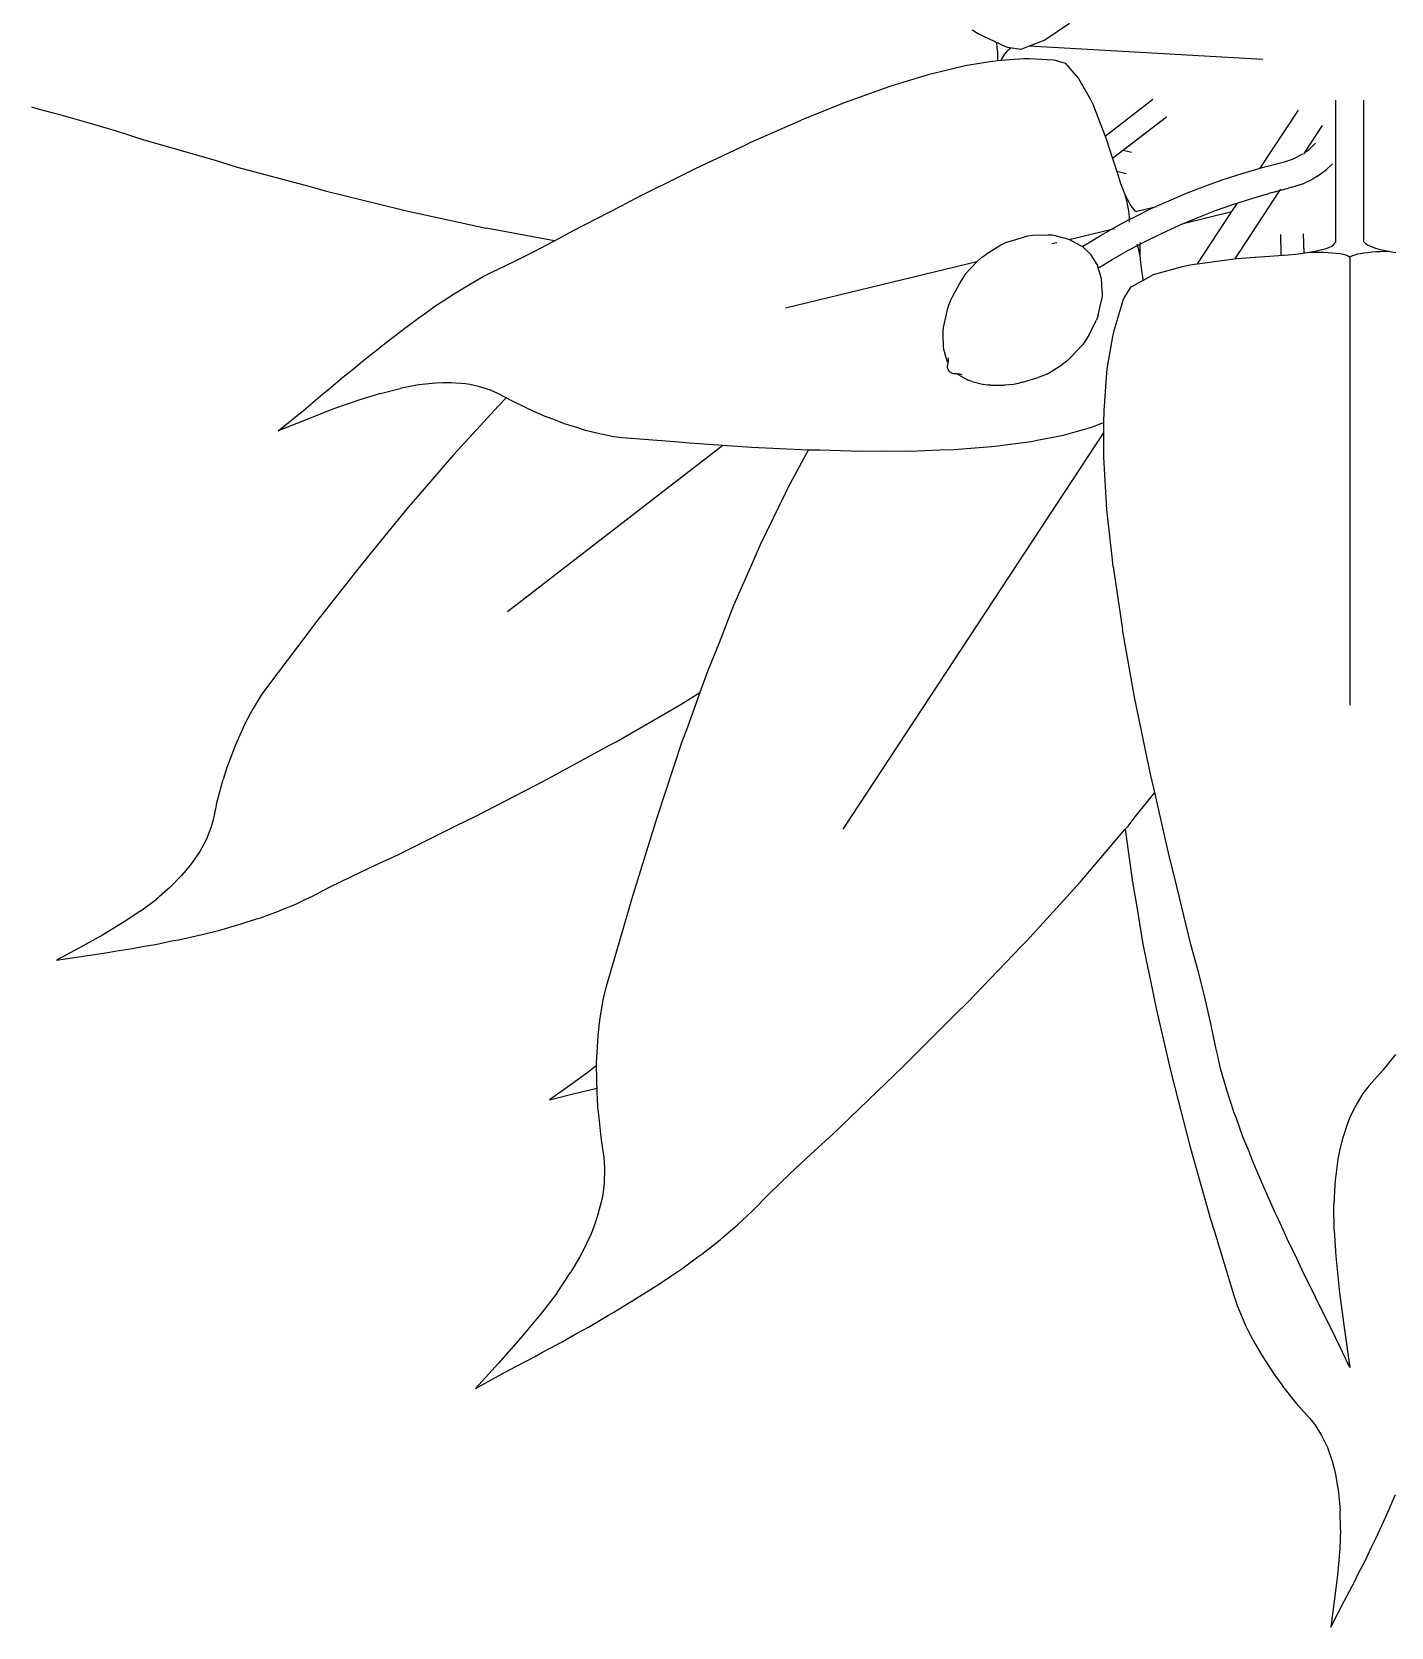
# Model space of a CAD drawing. Header units: metres. Extents: x 244.4 to 340.3, y -4.1 to 64.3.
# Drawn here: x 261.2018 to 261.5407, y 54.441 to 54.8388 of the extents above; entities that cross this region are included whole.
import ezdxf

# ---------------------------------------------------------------- set-up
doc = ezdxf.new("R2010")
doc.units = ezdxf.units.M
doc.layers.add('Edges', color=7, linetype='Continuous')

msp = doc.modelspace()

# ---------------------------------------------------------------- linework, layer by layer
at = {"layer": 'Edges'}
for p, q in [((261.43774, 54.83834), (261.43622, 54.83928)), ((261.4605, 54.84091), (261.4543, 54.83677)), ((261.44458, 54.83508), (261.43774, 54.83834)), ((261.44236, 54.83592), (261.44231, 54.83616)), ((261.44249, 54.83491), (261.44236, 54.83592)), ((261.44258, 54.83383), (261.44249, 54.83491)), ((261.44512, 54.83494), (261.44458, 54.83508)), ((261.44486, 54.83391), (261.44553, 54.83461)), ((261.44836, 54.8344), (261.44512, 54.83494)), ((261.44553, 54.83461), (261.44583, 54.83482)), ((261.45045, 54.83524), (261.44836, 54.8344)), ((261.4543, 54.83677), (261.45045, 54.83524)), ((261.50865, 54.83191), (261.45045, 54.83524)), ((261.43448, 54.8304), (261.44011, 54.83133)), ((261.44011, 54.83133), (261.44258, 54.8317)), ((261.4426, 54.83269), (261.44258, 54.83383)), ((261.44258, 54.8317), (261.4426, 54.83269)), ((261.44258, 54.8317), (261.44262, 54.83171)), ((261.44262, 54.83171), (261.44348, 54.83177)), ((261.44348, 54.83177), (261.44905, 54.83215)), ((261.44348, 54.83177), (261.44355, 54.83191)), ((261.44355, 54.83191), (261.44419, 54.83301)), ((261.44419, 54.83301), (261.44486, 54.83391)), ((261.44905, 54.83215), (261.45049, 54.83216)), ((261.45049, 54.83216), (261.4565, 54.83183)), ((261.4565, 54.83183), (261.45693, 54.83174)), ((261.45693, 54.83174), (261.4594, 54.83097)), ((261.4594, 54.83097), (261.46275, 54.82721)), ((261.41904, 54.82627), (261.42554, 54.82827)), ((261.42554, 54.82827), (261.43448, 54.8304)), ((261.46275, 54.82721), (261.46565, 54.82211)), ((261.40695, 54.82211), (261.41576, 54.82529)), ((261.41576, 54.82529), (261.41904, 54.82627)), ((261.20167, 54.82013), (261.2033, 54.81962)), ((261.2033, 54.81962), (261.20898, 54.81813)), ((261.40511, 54.82147), (261.39355, 54.8168)), ((261.40511, 54.82147), (261.40695, 54.82211)), ((261.46565, 54.82211), (261.4663, 54.8208)), ((261.4663, 54.8208), (261.46937, 54.81284)), ((261.4663, 54.8208), (261.46964, 54.81214)), ((261.46937, 54.81284), (261.48122, 54.822)), ((261.50803, 54.80481), (261.51757, 54.81932)), ((261.5268, 54.82177), (261.52676, 54.78632)), ((261.53388, 54.78646), (261.53388, 54.82177)), ((261.20898, 54.81813), (261.21603, 54.81615)), ((261.21603, 54.81615), (261.2228, 54.8141)), ((261.38091, 54.81122), (261.39355, 54.8168)), ((261.48464, 54.81758), (261.47122, 54.8072)), ((261.48464, 54.81758), (261.47396, 54.80932)), ((261.52349, 54.81543), (261.51908, 54.8087)), ((261.2228, 54.8141), (261.22971, 54.81188)), ((261.22971, 54.81188), (261.24746, 54.80678)), ((261.37978, 54.81067), (261.38091, 54.81122)), ((261.46964, 54.81214), (261.47122, 54.8072)), ((261.52025, 54.80952), (261.52183, 54.81102)), ((261.24746, 54.80678), (261.25301, 54.80509)), ((261.36724, 54.80477), (261.37978, 54.81067)), ((261.47122, 54.8072), (261.47225, 54.80399)), ((261.47396, 54.80932), (261.47597, 54.8088)), ((261.51404, 54.80642), (261.51609, 54.8071)), ((261.51609, 54.8071), (261.51867, 54.80836)), ((261.5189, 54.80843), (261.51879, 54.80826)), ((261.51908, 54.8087), (261.51894, 54.80849)), ((261.51908, 54.8087), (261.52025, 54.80952)), ((261.25301, 54.80509), (261.27117, 54.80023)), ((261.35251, 54.79743), (261.36476, 54.80348)), ((261.36476, 54.80348), (261.36724, 54.80477)), ((261.47457, 54.80339), (261.47225, 54.80399)), ((261.47225, 54.80399), (261.47274, 54.80244)), ((261.49882, 54.80197), (261.50354, 54.80349)), ((261.50354, 54.80349), (261.50803, 54.80481)), ((261.50803, 54.80481), (261.50915, 54.80513)), ((261.50915, 54.80513), (261.51404, 54.80642)), ((261.52214, 54.80273), (261.5245, 54.80437)), ((261.5245, 54.80437), (261.52607, 54.80588)), ((261.27117, 54.80023), (261.27496, 54.79916)), ((261.27496, 54.79916), (261.29387, 54.79453)), ((261.47274, 54.80244), (261.47323, 54.80104)), ((261.47323, 54.80104), (261.47372, 54.79974)), ((261.47372, 54.79974), (261.4742, 54.79854)), ((261.48966, 54.79859), (261.49419, 54.80034)), ((261.49419, 54.80034), (261.49882, 54.80197)), ((261.51287, 54.79924), (261.50171, 54.78223)), ((261.51098, 54.79877), (261.51287, 54.79924)), ((261.51287, 54.79924), (261.51507, 54.79982)), ((261.5131, 54.79959), (261.51287, 54.79924)), ((261.51587, 54.80006), (261.51507, 54.79982)), ((261.51587, 54.80006), (261.51878, 54.80099)), ((261.51878, 54.80099), (261.52142, 54.80228)), ((261.52214, 54.80273), (261.52142, 54.80228)), ((261.33663, 54.78919), (261.3488, 54.79543)), ((261.3488, 54.79543), (261.35251, 54.79743)), ((261.4742, 54.79854), (261.47468, 54.79747)), ((261.4742, 54.79854), (261.47444, 54.79767)), ((261.47444, 54.79767), (261.47467, 54.79677)), ((261.47467, 54.79677), (261.47486, 54.79588)), ((261.47468, 54.79747), (261.47515, 54.79652)), ((261.47486, 54.79588), (261.47504, 54.795)), ((261.47504, 54.795), (261.47518, 54.79416)), ((261.47515, 54.79652), (261.47559, 54.79572)), ((261.47559, 54.79572), (261.47602, 54.79506)), ((261.47602, 54.79506), (261.47642, 54.79456)), ((261.4822, 54.79522), (261.47729, 54.79403)), ((261.48086, 54.79474), (261.48522, 54.79672)), ((261.48522, 54.79672), (261.48966, 54.79859)), ((261.49687, 54.79423), (261.50148, 54.79586)), ((261.50093, 54.79399), (261.50233, 54.79613)), ((261.50148, 54.79586), (261.50619, 54.79737)), ((261.50619, 54.79737), (261.51017, 54.79853)), ((261.51098, 54.79877), (261.51017, 54.79853)), ((261.29387, 54.79453), (261.29563, 54.79408)), ((261.29563, 54.79408), (261.31506, 54.78985)), ((261.47244, 54.79043), (261.47538, 54.79203)), ((261.47518, 54.79416), (261.47528, 54.79337)), ((261.47528, 54.79337), (261.47535, 54.79265)), ((261.47535, 54.79265), (261.47538, 54.79203)), ((261.47537, 54.7915), (261.47535, 54.79135)), ((261.47538, 54.7918), (261.47537, 54.7915)), ((261.47538, 54.79203), (261.47661, 54.79264)), ((261.47538, 54.79203), (261.47538, 54.79199)), ((261.47642, 54.79456), (261.4768, 54.79421)), ((261.47661, 54.79264), (261.48086, 54.79474)), ((261.4768, 54.79421), (261.47718, 54.79405)), ((261.47729, 54.79403), (261.47718, 54.79405)), ((261.48792, 54.79062), (261.49235, 54.79248)), ((261.4884, 54.79096), (261.4885, 54.79098)), ((261.48916, 54.79114), (261.50093, 54.79399)), ((261.49235, 54.79248), (261.49687, 54.79423)), ((261.4924, 54.781), (261.50093, 54.79399)), ((261.33212, 54.78668), (261.31506, 54.78985)), ((261.33212, 54.78668), (261.33663, 54.78919)), ((261.44998, 54.78783), (261.44615, 54.7867)), ((261.45129, 54.78802), (261.44998, 54.78783)), ((261.45511, 54.78811), (261.45129, 54.78802)), ((261.4562, 54.78808), (261.45511, 54.78811)), ((261.45726, 54.78783), (261.4562, 54.78808)), ((261.46043, 54.78706), (261.45726, 54.78783)), ((261.46043, 54.78706), (261.47102, 54.78963)), ((261.46331, 54.78549), (261.46043, 54.78706)), ((261.46438, 54.78567), (261.46836, 54.78811)), ((261.46836, 54.78811), (261.47244, 54.79043)), ((261.47102, 54.78963), (261.47171, 54.78979)), ((261.47933, 54.78655), (261.48358, 54.78864)), ((261.48358, 54.78864), (261.48792, 54.79062)), ((261.51328, 54.78309), (261.51313, 54.78827)), ((261.51872, 54.78843), (261.51886, 54.78364)), ((261.32217, 54.7816), (261.32721, 54.7841)), ((261.32721, 54.7841), (261.33193, 54.78658)), ((261.33193, 54.78658), (261.33212, 54.78668)), ((261.43852, 54.78251), (261.4398, 54.78338)), ((261.44339, 54.7856), (261.4398, 54.78338)), ((261.44472, 54.78625), (261.44339, 54.7856)), ((261.44615, 54.7867), (261.44472, 54.78625)), ((261.4561, 54.78602), (261.45733, 54.78631)), ((261.46366, 54.7853), (261.46331, 54.78549)), ((261.46371, 54.78525), (261.46366, 54.7853)), ((261.46371, 54.78525), (261.46438, 54.78567)), ((261.46578, 54.7833), (261.46371, 54.78525)), ((261.46734, 54.78083), (261.46578, 54.7833)), ((261.47111, 54.78203), (261.47518, 54.78435)), ((261.47518, 54.78435), (261.47742, 54.78554)), ((261.47742, 54.78554), (261.47733, 54.78585)), ((261.47742, 54.78554), (261.47933, 54.78655)), ((261.47758, 54.78501), (261.47742, 54.78554)), ((261.47782, 54.78415), (261.47758, 54.78501)), ((261.47805, 54.78326), (261.47782, 54.78415)), ((261.47802, 54.78544), (261.47801, 54.78441)), ((261.47801, 54.78441), (261.47805, 54.78326)), ((261.47804, 54.78587), (261.47802, 54.78544)), ((261.47807, 54.78626), (261.47804, 54.78587)), ((261.47805, 54.78326), (261.47813, 54.78201)), ((261.50213, 54.78229), (261.51503, 54.78322)), ((261.51328, 54.78309), (261.51503, 54.78322)), ((261.51503, 54.78322), (261.5169, 54.7834)), ((261.5169, 54.7834), (261.51865, 54.78361)), ((261.51865, 54.78361), (261.52027, 54.78385)), ((261.52027, 54.78385), (261.52174, 54.78412)), ((261.52027, 54.78385), (261.52143, 54.78389)), ((261.52143, 54.78389), (261.5226, 54.7839)), ((261.52174, 54.78412), (261.52305, 54.78442)), ((261.5226, 54.7839), (261.52377, 54.78388)), ((261.52305, 54.78442), (261.52418, 54.78473)), ((261.52377, 54.78388), (261.5249, 54.78383)), ((261.52418, 54.78473), (261.52512, 54.78506)), ((261.5249, 54.78383), (261.52598, 54.78375)), ((261.52512, 54.78506), (261.52586, 54.78541)), ((261.52586, 54.78541), (261.52639, 54.78577)), ((261.52598, 54.78375), (261.52698, 54.78364)), ((261.52639, 54.78577), (261.52672, 54.78618)), ((261.52676, 54.78632), (261.52672, 54.78618)), ((261.52698, 54.78364), (261.52789, 54.78351)), ((261.52789, 54.78351), (261.52867, 54.78336)), ((261.52867, 54.78336), (261.52932, 54.78319)), ((261.52932, 54.78319), (261.52982, 54.78301)), ((261.52982, 54.78301), (261.53016, 54.78282)), ((261.53107, 54.783), (261.53064, 54.78281)), ((261.53161, 54.78317), (261.53107, 54.783)), ((261.53227, 54.78334), (261.53161, 54.78317)), ((261.53303, 54.78349), (261.53227, 54.78334)), ((261.53388, 54.78363), (261.53303, 54.78349)), ((261.53419, 54.78613), (261.53388, 54.78646)), ((261.53481, 54.78375), (261.53388, 54.78363)), ((261.53425, 54.78607), (261.53419, 54.78613)), ((261.53425, 54.78607), (261.53481, 54.7857)), ((261.53481, 54.7857), (261.53556, 54.78534)), ((261.53582, 54.78385), (261.53481, 54.78375)), ((261.53556, 54.78534), (261.53648, 54.78499)), ((261.53688, 54.78393), (261.53582, 54.78385)), ((261.53648, 54.78499), (261.53759, 54.78465)), ((261.53799, 54.78399), (261.53688, 54.78393)), ((261.53759, 54.78465), (261.53886, 54.78434)), ((261.53913, 54.78403), (261.53799, 54.78399)), ((261.53886, 54.78434), (261.54028, 54.78404)), ((261.54028, 54.78404), (261.53913, 54.78403)), ((261.54028, 54.78404), (261.54186, 54.78377)), ((261.31429, 54.77777), (261.31684, 54.77904)), ((261.31684, 54.77904), (261.31802, 54.77966)), ((261.31802, 54.77966), (261.32217, 54.7816)), ((261.4374, 54.78149), (261.38964, 54.76994)), ((261.43738, 54.78147), (261.4345, 54.77837)), ((261.43738, 54.78147), (261.4374, 54.78149)), ((261.4374, 54.78149), (261.43852, 54.78251)), ((261.46734, 54.78083), (261.46746, 54.78045)), ((261.46845, 54.77733), (261.46746, 54.78045)), ((261.46786, 54.78004), (261.46764, 54.7799)), ((261.46786, 54.78004), (261.47111, 54.78203)), ((261.47813, 54.78201), (261.47826, 54.78066)), ((261.47826, 54.78066), (261.47843, 54.77922)), ((261.47843, 54.77922), (261.47864, 54.77771)), ((261.48146, 54.77827), (261.48863, 54.78034)), ((261.48863, 54.78034), (261.49044, 54.78074)), ((261.49044, 54.78074), (261.4924, 54.781)), ((261.4924, 54.781), (261.50213, 54.78229)), ((261.53016, 54.78282), (261.53033, 54.78262)), ((261.53064, 54.78281), (261.53033, 54.78262)), ((261.53033, 54.78262), (261.53033, 54.67093)), ((261.30649, 54.77314), (261.31048, 54.7756)), ((261.31048, 54.7756), (261.31134, 54.77607)), ((261.31134, 54.77607), (261.31429, 54.77777)), ((261.43313, 54.77626), (261.43125, 54.77266)), ((261.43378, 54.77734), (261.43313, 54.77626)), ((261.4345, 54.77837), (261.43378, 54.77734)), ((261.46861, 54.77407), (261.46845, 54.77733)), ((261.47415, 54.77245), (261.47582, 54.77527)), ((261.47582, 54.77527), (261.47878, 54.77684)), ((261.47864, 54.77771), (261.47878, 54.77684)), ((261.47878, 54.77684), (261.48146, 54.77827)), ((261.3023, 54.77037), (261.30569, 54.77258)), ((261.30569, 54.77258), (261.30649, 54.77314)), ((261.43074, 54.77165), (261.43032, 54.77061)), ((261.43125, 54.77266), (261.43074, 54.77165)), ((261.46766, 54.76818), (261.46847, 54.7719)), ((261.46865, 54.77298), (261.46847, 54.7719)), ((261.46861, 54.77407), (261.46865, 54.77298)), ((261.4717, 54.76462), (261.4739, 54.77194)), ((261.4739, 54.77194), (261.47415, 54.77245)), ((261.29404, 54.76435), (261.29802, 54.76735)), ((261.29802, 54.76735), (261.29993, 54.76864)), ((261.29993, 54.76864), (261.3023, 54.77037)), ((261.42973, 54.76843), (261.42901, 54.76511)), ((261.42998, 54.76954), (261.42973, 54.76843)), ((261.43032, 54.77061), (261.42998, 54.76954)), ((261.46766, 54.76818), (261.46722, 54.76692)), ((261.28904, 54.76053), (261.29404, 54.76435)), ((261.4289, 54.7642), (261.42887, 54.76328)), ((261.42887, 54.76328), (261.42901, 54.76035)), ((261.42901, 54.76511), (261.4289, 54.7642)), ((261.46537, 54.76338), (261.46466, 54.76206)), ((261.46537, 54.76338), (261.46722, 54.76692)), ((261.47128, 54.76285), (261.4717, 54.76462)), ((261.28425, 54.75673), (261.28806, 54.75968)), ((261.28806, 54.75968), (261.28904, 54.76053)), ((261.42901, 54.76035), (261.42907, 54.7597)), ((261.42907, 54.7597), (261.42922, 54.75907)), ((261.42922, 54.75907), (261.42994, 54.75681)), ((261.4609, 54.75778), (261.46377, 54.76088)), ((261.46466, 54.76206), (261.46377, 54.76088)), ((261.46991, 54.75477), (261.47128, 54.76285)), ((261.28198, 54.75476), (261.28425, 54.75673)), ((261.42994, 54.75681), (261.43008, 54.75651)), ((261.43019, 54.75624), (261.43005, 54.75559)), ((261.43007, 54.7551), (261.43005, 54.75559)), ((261.43022, 54.75463), (261.43007, 54.7551)), ((261.43008, 54.75651), (261.43021, 54.75631)), ((261.43019, 54.75699), (261.43024, 54.75689)), ((261.43021, 54.75631), (261.43019, 54.75624)), ((261.43021, 54.75631), (261.43029, 54.75669)), ((261.43023, 54.75754), (261.43024, 54.75689)), ((261.43024, 54.75689), (261.43023, 54.75676)), ((261.43023, 54.75676), (261.43029, 54.75669)), ((261.45497, 54.75354), (261.45857, 54.75577)), ((261.45981, 54.75669), (261.45857, 54.75577)), ((261.4609, 54.75778), (261.45981, 54.75669)), ((261.27582, 54.74968), (261.27933, 54.75271)), ((261.27933, 54.75271), (261.28198, 54.75476)), ((261.30243, 54.75123), (261.29824, 54.75077)), ((261.30413, 54.75128), (261.30243, 54.75123)), ((261.3063, 54.75131), (261.30413, 54.75128)), ((261.3099, 54.75104), (261.3063, 54.75131)), ((261.43049, 54.75421), (261.43022, 54.75463)), ((261.43085, 54.75387), (261.43049, 54.75421)), ((261.43129, 54.75363), (261.43085, 54.75387)), ((261.43177, 54.75351), (261.43129, 54.75363)), ((261.43242, 54.75352), (261.43177, 54.75351)), ((261.43252, 54.75351), (261.43242, 54.75352)), ((261.43244, 54.75358), (261.43252, 54.75351)), ((261.43252, 54.75351), (261.43267, 54.75337)), ((261.43295, 54.75347), (261.43252, 54.75351)), ((261.43294, 54.75317), (261.43267, 54.75337)), ((261.43268, 54.75365), (261.43295, 54.75347)), ((261.43295, 54.75347), (261.43274, 54.75355)), ((261.43294, 54.75317), (261.43502, 54.75204)), ((261.43307, 54.75345), (261.43295, 54.75347)), ((261.43371, 54.75331), (261.43307, 54.75345)), ((261.43317, 54.75338), (261.43307, 54.75345)), ((261.43561, 54.75177), (261.43502, 54.75204)), ((261.43624, 54.75159), (261.43561, 54.75177)), ((261.43624, 54.75159), (261.43909, 54.75089)), ((261.44766, 54.75113), (261.44656, 54.75091)), ((261.44875, 54.75144), (261.44766, 54.75113)), ((261.44875, 54.75144), (261.45264, 54.75259)), ((261.45383, 54.75302), (261.45264, 54.75259)), ((261.45497, 54.75354), (261.45383, 54.75302)), ((261.46909, 54.74433), (261.46963, 54.75156)), ((261.46963, 54.75156), (261.46991, 54.75477)), ((261.26957, 54.7445), (261.27423, 54.74848)), ((261.27423, 54.74848), (261.27582, 54.74968)), ((261.28382, 54.74717), (261.277, 54.74477)), ((261.28868, 54.74867), (261.28382, 54.74717)), ((261.28868, 54.74867), (261.29362, 54.74991)), ((261.29736, 54.75062), (261.29362, 54.74991)), ((261.29824, 54.75077), (261.29736, 54.75062)), ((261.31095, 54.75086), (261.3099, 54.75104)), ((261.31314, 54.75041), (261.31095, 54.75086)), ((261.31611, 54.74947), (261.31314, 54.75041)), ((261.31797, 54.74865), (261.31611, 54.74947)), ((261.32004, 54.74754), (261.31797, 54.74865)), ((261.32004, 54.74754), (261.31801, 54.74548)), ((261.32149, 54.74677), (261.32004, 54.74754)), ((261.44, 54.75073), (261.43909, 54.75089)), ((261.44091, 54.75067), (261.44, 54.75073)), ((261.44091, 54.75067), (261.44431, 54.75075)), ((261.44544, 54.75078), (261.44431, 54.75075)), ((261.44656, 54.75091), (261.44544, 54.75078)), ((261.26324, 54.73934), (261.26957, 54.7445)), ((261.277, 54.74477), (261.27015, 54.7421)), ((261.31801, 54.74548), (261.31172, 54.73854)), ((261.32506, 54.74508), (261.32149, 54.74677)), ((261.32694, 54.74416), (261.32506, 54.74508)), ((261.32961, 54.743), (261.32694, 54.74416)), ((261.46908, 54.74138), (261.46909, 54.74433)), ((261.27015, 54.7421), (261.26324, 54.73934)), ((261.3317, 54.74222), (261.32961, 54.743)), ((261.33484, 54.741), (261.3317, 54.74222)), ((261.33787, 54.74005), (261.33484, 54.741)), ((261.33985, 54.73942), (261.33787, 54.74005)), ((261.34225, 54.73879), (261.33985, 54.73942)), ((261.4624, 54.73917), (261.45888, 54.73819)), ((261.46596, 54.74018), (261.4624, 54.73917)), ((261.46908, 54.74138), (261.46596, 54.74018)), ((261.46907, 54.73903), (261.46908, 54.74138)), ((261.31172, 54.73854), (261.30693, 54.73336)), ((261.37409, 54.73567), (261.32037, 54.69415)), ((261.34681, 54.73786), (261.34225, 54.73879)), ((261.34904, 54.73758), (261.34681, 54.73786)), ((261.36305, 54.7365), (261.34904, 54.73758)), ((261.36571, 54.73622), (261.36305, 54.7365)), ((261.37409, 54.73567), (261.36571, 54.73622)), ((261.38123, 54.7352), (261.37409, 54.73567)), ((261.39534, 54.73449), (261.38123, 54.7352)), ((261.46907, 54.73903), (261.40399, 54.63995)), ((261.44103, 54.73537), (261.43175, 54.73459)), ((261.44189, 54.73542), (261.44103, 54.73537)), ((261.4509, 54.73661), (261.44189, 54.73542)), ((261.45246, 54.73692), (261.4509, 54.73661)), ((261.45888, 54.73819), (261.45246, 54.73692)), ((261.46905, 54.73266), (261.46907, 54.73903)), ((261.30693, 54.73336), (261.29805, 54.72303)), ((261.39534, 54.73449), (261.39016, 54.72493)), ((261.39542, 54.73448), (261.39534, 54.73449)), ((261.39822, 54.73446), (261.39542, 54.73448)), ((261.40854, 54.73414), (261.39822, 54.73446)), ((261.41386, 54.73422), (261.40854, 54.73414)), ((261.42064, 54.73417), (261.41386, 54.73422)), ((261.42814, 54.73451), (261.42064, 54.73417)), ((261.43175, 54.73459), (261.42814, 54.73451)), ((261.46957, 54.72404), (261.46905, 54.73266)), ((261.38958, 54.7237), (261.38337, 54.71092)), ((261.39016, 54.72493), (261.38958, 54.7237)), ((261.4698, 54.7197), (261.46957, 54.72404)), ((261.2957, 54.72035), (261.28428, 54.70643)), ((261.29805, 54.72303), (261.2957, 54.72035)), ((261.4711, 54.70787), (261.4698, 54.7197)), ((261.38337, 54.71092), (261.38121, 54.70588)), ((261.47134, 54.70541), (261.4711, 54.70787)), ((261.28428, 54.70643), (261.27251, 54.69147)), ((261.38121, 54.70588), (261.37673, 54.69573)), ((261.47134, 54.70541), (261.47366, 54.68975)), ((261.37673, 54.69573), (261.37311, 54.68642)), ((261.27251, 54.69147), (261.27058, 54.68884)), ((261.27058, 54.68884), (261.26051, 54.67556)), ((261.47676, 54.67249), (261.47366, 54.68975)), ((261.37311, 54.68642), (261.37023, 54.67934)), ((261.26051, 54.67556), (261.25899, 54.67339)), ((261.37023, 54.67934), (261.36834, 54.67405)), ((261.25899, 54.67339), (261.25699, 54.67006)), ((261.36338, 54.67099), (261.36834, 54.67405)), ((261.36834, 54.67405), (261.36525, 54.6654)), ((261.47711, 54.67093), (261.47676, 54.67249)), ((261.25623, 54.66876), (261.25493, 54.66627)), ((261.25699, 54.67006), (261.25623, 54.66876)), ((261.34747, 54.66178), (261.36338, 54.67099)), ((261.48065, 54.65369), (261.47711, 54.67093)), ((261.25395, 54.66415), (261.25253, 54.66098)), ((261.25493, 54.66627), (261.25395, 54.66415)), ((261.36525, 54.6654), (261.36386, 54.66173)), ((261.25253, 54.66098), (261.25125, 54.65756)), ((261.33046, 54.6525), (261.346, 54.66099)), ((261.346, 54.66099), (261.34747, 54.66178)), ((261.36386, 54.66173), (261.3576, 54.64285)), ((261.25125, 54.65756), (261.25043, 54.65534)), ((261.24786, 54.64631), (261.24949, 54.6524)), ((261.25043, 54.65534), (261.24949, 54.6524)), ((261.32727, 54.65088), (261.33046, 54.6525)), ((261.4815, 54.65023), (261.48065, 54.65369)), ((261.31233, 54.64312), (261.32727, 54.65088)), ((261.47688, 54.64303), (261.48174, 54.64914)), ((261.48174, 54.64914), (261.4815, 54.65023)), ((261.48531, 54.63331), (261.48174, 54.64914)), ((261.24786, 54.64631), (261.24699, 54.64228)), ((261.24643, 54.64029), (261.24524, 54.63733)), ((261.24699, 54.64228), (261.24643, 54.64029)), ((261.29304, 54.63362), (261.30766, 54.64087)), ((261.30766, 54.64087), (261.31233, 54.64312)), ((261.3576, 54.64285), (261.35126, 54.62247)), ((261.46312, 54.62674), (261.4744, 54.63995)), ((261.4744, 54.63995), (261.4751, 54.64076)), ((261.4744, 54.63995), (261.47617, 54.62677)), ((261.4751, 54.64076), (261.47688, 54.64303)), ((261.24524, 54.63733), (261.24418, 54.6353)), ((261.24366, 54.63438), (261.2416, 54.63139)), ((261.24418, 54.6353), (261.24366, 54.63438)), ((261.28723, 54.63094), (261.29304, 54.63362)), ((261.48667, 54.62813), (261.48531, 54.63331)), ((261.23914, 54.62844), (261.23624, 54.6255)), ((261.24022, 54.6297), (261.23914, 54.62844)), ((261.2416, 54.63139), (261.24022, 54.6297)), ((261.27603, 54.6255), (261.28167, 54.62829)), ((261.28167, 54.62829), (261.28723, 54.63094)), ((261.49074, 54.61124), (261.48667, 54.62813)), ((261.23558, 54.62493), (261.23283, 54.62255)), ((261.23624, 54.6255), (261.23558, 54.62493)), ((261.2716, 54.62322), (261.27603, 54.6255)), ((261.44974, 54.61203), (261.46312, 54.62674)), ((261.47617, 54.62677), (261.47708, 54.6216)), ((261.22899, 54.61964), (261.23283, 54.62255)), ((261.26332, 54.61957), (261.26424, 54.61996)), ((261.26424, 54.61996), (261.26757, 54.62132)), ((261.26757, 54.62132), (261.27028, 54.62262)), ((261.27028, 54.62262), (261.2716, 54.62322)), ((261.35126, 54.62247), (261.3503, 54.61894)), ((261.47708, 54.6216), (261.4788, 54.61132)), ((261.22505, 54.617), (261.21942, 54.61357)), ((261.22899, 54.61964), (261.22505, 54.617)), ((261.25114, 54.61558), (261.25399, 54.61635)), ((261.25399, 54.61635), (261.25784, 54.61763)), ((261.25784, 54.61763), (261.25879, 54.61791)), ((261.25879, 54.61791), (261.26332, 54.61957)), ((261.3503, 54.61894), (261.34497, 54.60076)), ((261.21942, 54.61357), (261.21369, 54.61038)), ((261.23264, 54.61124), (261.23709, 54.61219)), ((261.23709, 54.61219), (261.23832, 54.61239)), ((261.23832, 54.61239), (261.24422, 54.61375)), ((261.24422, 54.61375), (261.24898, 54.61492)), ((261.24898, 54.61492), (261.25114, 54.61558)), ((261.44847, 54.61074), (261.44974, 54.61203)), ((261.21369, 54.61038), (261.20798, 54.6073)), ((261.20798, 54.6073), (261.2152, 54.60842)), ((261.2152, 54.60842), (261.22074, 54.60921)), ((261.22074, 54.60921), (261.22251, 54.60958)), ((261.22251, 54.60958), (261.22678, 54.61019)), ((261.22678, 54.61019), (261.22983, 54.61082)), ((261.22983, 54.61082), (261.23264, 54.61124)), ((261.435, 54.59667), (261.44847, 54.61074)), ((261.4788, 54.61132), (261.4807, 54.60214)), ((261.49256, 54.60466), (261.49074, 54.61124)), ((261.49421, 54.59809), (261.49256, 54.60466)), ((261.34497, 54.60076), (261.34425, 54.59783)), ((261.4807, 54.60214), (261.48206, 54.59523)), ((261.34425, 54.59783), (261.34351, 54.59344)), ((261.43218, 54.59393), (261.435, 54.59667)), ((261.49578, 54.59113), (261.49421, 54.59809)), ((261.34351, 54.59344), (261.34323, 54.59171)), ((261.41889, 54.58063), (261.43218, 54.59393)), ((261.48206, 54.59523), (261.48518, 54.58196)), ((261.34288, 54.58846), (261.34272, 54.58573)), ((261.34323, 54.59171), (261.34288, 54.58846)), ((261.49694, 54.58542), (261.49578, 54.59113)), ((261.34272, 54.58573), (261.34251, 54.58162)), ((261.49736, 54.58379), (261.49694, 54.58542)), ((261.34252, 54.581), (261.34041, 54.57934)), ((261.34251, 54.58162), (261.34252, 54.581)), ((261.34251, 54.58162), (261.34258, 54.57727)), ((261.41466, 54.57667), (261.41889, 54.58063)), ((261.48518, 54.58196), (261.48596, 54.57848)), ((261.49816, 54.58026), (261.49736, 54.58379)), ((261.49938, 54.5761), (261.49816, 54.58026)), ((261.54173, 54.58379), (261.53858, 54.57988)), ((261.34041, 54.57934), (261.33563, 54.57588)), ((261.34258, 54.57727), (261.34261, 54.57442)), ((261.40137, 54.56384), (261.41466, 54.57667)), ((261.48596, 54.57848), (261.49048, 54.56105)), ((261.4997, 54.57491), (261.49938, 54.5761)), ((261.5352, 54.5761), (261.53364, 54.57405)), ((261.53858, 54.57988), (261.5352, 54.5761)), ((261.33563, 54.57588), (261.33083, 54.57252)), ((261.33083, 54.57252), (261.33739, 54.57415)), ((261.33739, 54.57415), (261.34242, 54.57531)), ((261.34242, 54.57531), (261.3426, 54.57536)), ((261.34261, 54.57442), (261.34283, 54.5707)), ((261.50155, 54.56924), (261.4997, 54.57491)), ((261.53364, 54.57405), (261.53159, 54.57066)), ((261.34283, 54.5707), (261.34312, 54.56804)), ((261.502, 54.5681), (261.50155, 54.56924)), ((261.50371, 54.56325), (261.502, 54.5681)), ((261.53038, 54.5681), (261.52985, 54.56686)), ((261.53159, 54.57066), (261.53038, 54.5681)), ((261.34312, 54.56804), (261.34362, 54.56307)), ((261.52985, 54.56686), (261.52844, 54.56249)), ((261.34362, 54.56307), (261.34438, 54.55808)), ((261.39598, 54.55897), (261.40137, 54.56384)), ((261.49048, 54.56105), (261.49563, 54.54273)), ((261.50515, 54.5598), (261.50371, 54.56325)), ((261.52844, 54.56249), (261.52782, 54.5598)), ((261.34438, 54.55808), (261.34459, 54.55555)), ((261.39083, 54.55413), (261.39598, 54.55897)), ((261.50616, 54.55707), (261.50515, 54.5598)), ((261.50869, 54.55125), (261.50616, 54.55707)), ((261.52739, 54.55769), (261.52669, 54.55238)), ((261.52782, 54.5598), (261.52739, 54.55769)), ((261.34459, 54.55555), (261.34448, 54.55165)), ((261.38559, 54.54901), (261.39083, 54.55413)), ((261.52669, 54.55238), (261.52663, 54.55125)), ((261.34412, 54.54889), (261.3439, 54.5476)), ((261.34448, 54.55165), (261.34412, 54.54889)), ((261.38146, 54.54484), (261.38559, 54.54901)), ((261.5119, 54.54394), (261.50869, 54.55125)), ((261.52663, 54.55125), (261.52637, 54.54642)), ((261.3439, 54.5476), (261.34276, 54.54331)), ((261.38021, 54.54368), (261.38146, 54.54484)), ((261.52643, 54.53996), (261.52637, 54.54642)), ((261.34186, 54.5408), (261.34112, 54.53887)), ((261.34276, 54.54331), (261.34186, 54.5408)), ((261.37432, 54.53842), (261.37761, 54.5412)), ((261.37761, 54.5412), (261.38021, 54.54368)), ((261.49563, 54.54273), (261.49661, 54.53962)), ((261.51266, 54.54248), (261.5119, 54.54394)), ((261.51516, 54.5369), (261.51266, 54.54248)), ((261.34112, 54.53887), (261.33893, 54.53427)), ((261.36882, 54.534), (261.37342, 54.53761)), ((261.37342, 54.53761), (261.37432, 54.53842)), ((261.49661, 54.53962), (261.50141, 54.52366)), ((261.51691, 54.53351), (261.51516, 54.5369)), ((261.52643, 54.53996), (261.52684, 54.53351)), ((261.33839, 54.53334), (261.33611, 54.5294)), ((261.33893, 54.53427), (261.33839, 54.53334)), ((261.36384, 54.53034), (261.36783, 54.53331)), ((261.36783, 54.53331), (261.36882, 54.534)), ((261.51865, 54.52961), (261.51691, 54.53351)), ((261.52684, 54.53351), (261.52777, 54.52437)), ((261.33274, 54.52439), (261.33611, 54.5294)), ((261.35853, 54.52673), (261.36081, 54.52835)), ((261.36081, 54.52835), (261.36384, 54.53034)), ((261.52135, 54.52437), (261.51865, 54.52961)), ((261.33274, 54.52439), (261.32912, 54.5196)), ((261.35339, 54.52349), (261.35853, 54.52673)), ((261.52236, 54.52206), (261.52135, 54.52437)), ((261.52777, 54.52437), (261.52901, 54.51512)), ((261.34692, 54.51951), (261.35339, 54.52349)), ((261.50141, 54.52366), (261.50227, 54.52116)), ((261.50227, 54.52116), (261.50378, 54.51758)), ((261.52587, 54.51512), (261.52236, 54.52206)), ((261.32912, 54.5196), (261.32374, 54.51311)), ((261.3406, 54.51582), (261.34554, 54.51877)), ((261.34554, 54.51877), (261.34692, 54.51951)), ((261.50378, 54.51758), (261.50439, 54.51619)), ((261.32374, 54.51311), (261.3181, 54.50678)), ((261.334, 54.51212), (261.33741, 54.51415)), ((261.33741, 54.51415), (261.3406, 54.51582)), ((261.50439, 54.51619), (261.50564, 54.51368)), ((261.50564, 54.51368), (261.50677, 54.51164)), ((261.53035, 54.50576), (261.52587, 54.51512)), ((261.52901, 54.51512), (261.53035, 54.50576)), ((261.32072, 54.50506), (261.32711, 54.50839)), ((261.32711, 54.50839), (261.3291, 54.50959)), ((261.3291, 54.50959), (261.334, 54.51212)), ((261.50677, 54.51164), (261.50849, 54.50863)), ((261.50849, 54.50863), (261.5105, 54.50557)), ((261.3181, 54.50678), (261.31237, 54.50052)), ((261.31237, 54.50052), (261.32072, 54.50506)), ((261.5105, 54.50557), (261.51181, 54.5036)), ((261.51181, 54.5036), (261.51364, 54.50111)), ((261.51759, 54.4962), (261.51364, 54.50111)), ((261.51759, 54.4962), (261.52034, 54.49313)), ((261.52034, 54.49313), (261.52161, 54.4915)), ((261.52161, 54.4915), (261.5233, 54.4888)), ((261.5233, 54.4888), (261.52432, 54.48674)), ((261.52432, 54.48674), (261.52476, 54.48578)), ((261.52476, 54.48578), (261.52596, 54.48236)), ((261.52596, 54.48236), (261.52651, 54.48025)), ((261.52651, 54.48025), (261.5269, 54.47863)), ((261.5269, 54.47863), (261.52756, 54.47456)), ((261.52756, 54.47456), (261.52764, 54.47369)), ((261.52764, 54.47369), (261.52794, 54.47006)), ((261.53938, 54.46852), (261.54176, 54.47408)), ((261.52802, 54.46525), (261.52794, 54.47006)), ((261.52802, 54.46525), (261.52784, 54.4605)), ((261.53696, 54.46325), (261.53882, 54.4674)), ((261.53882, 54.4674), (261.53938, 54.46852)), ((261.53436, 54.45789), (261.53565, 54.46072)), ((261.53565, 54.46072), (261.53696, 54.46325)), ((261.52784, 54.4605), (261.52729, 54.45394)), ((261.53234, 54.45408), (261.53436, 54.45789)), ((261.52729, 54.45394), (261.5265, 54.44742)), ((261.53159, 54.45244), (261.53234, 54.45408)), ((261.52896, 54.44749), (261.53159, 54.45244)), ((261.52561, 54.44099), (261.52896, 54.44749)), ((261.5265, 54.44742), (261.52561, 54.44099))]:
    msp.add_line(p, q, dxfattribs=at)

doc.saveas('drawing.dxf')
